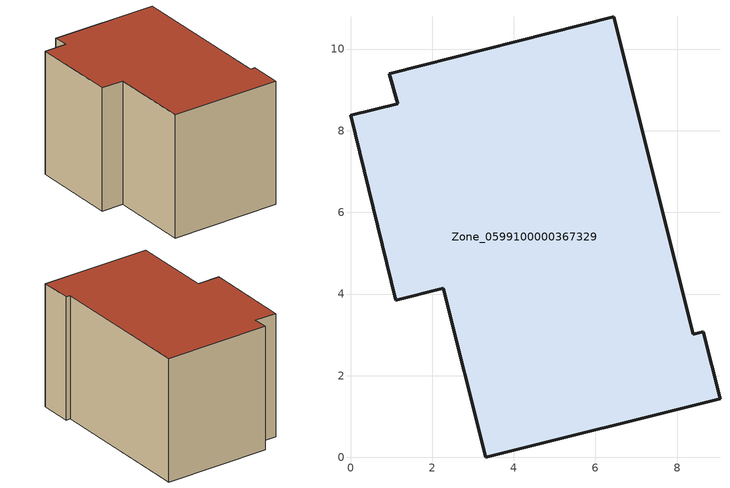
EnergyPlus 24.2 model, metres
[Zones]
Zone_0599100000367329
 floor ground (C_G): 1.11,3.85 0,8.38 1.16,8.66 0.94,9.4 6.45,10.79 8.4,3.02 8.64,3.08 9.05,1.43 3.31,0 2.28,4.14 z0
 wall outside (C_F): 8.64,3.08 8.4,3.02 6.45,10.79 0.94,9.4 1.16,8.66 0,8.38 1.11,3.85 2.28,4.14 3.31,0 9.05,1.43 8.64,3.08 z0:6.64
 roof outside (C_R): 0,8.38 1.11,3.85 2.28,4.14 3.31,0 9.05,1.43 8.64,3.08 8.4,3.02 6.45,10.79 0.94,9.4 1.16,8.66 z6.64
[BUILDING]
Pand.0599100000367329: North Axis=0; Terrain=City; Loads Convergence Tolerance Value=0.04; Temperature Convergence Tolerance Value=0.4; Solar Distribution=FullExterior; Maximum Number of Warmup Days=25; Minimum Number of Warmup Days=1
[Site:Location]
Rotterdam.The.Hague.AP_ZH_NLD Design_Conditions: Latitude=51.96; Longitude=4.45; Time Zone=1; Elevation=-4.5
[SITE:GROUNDTEMPERATURE:BUILDINGSURFACE]
18, 18, 18, 18, 18, 18, 18, 18, 18, 18, 18, 18
[MATERIAL] Thermal Absorptance=0.9; Solar Absorptance=0.7; Visible Absorptance=0.7
Name | Roughness | Thickness | Conductivity | Density | Specific Heat
G.TC.1992-2005 | MediumSmooth | 0.15 | 0.06 | 540 | 1210
F.TC.1992-2005 | Rough | 0.3 | 0.12 | 1920 | 840
R.TC.1992-2005 | MediumRough | 0.2 | 0.08 | 1500 | 1000
[CONSTRUCTION]
C_G: G.TC.1992-2005
C_F: F.TC.1992-2005
C_R: R.TC.1992-2005
[ZONE]
Zone_0599100000367329: Type=1; Multiplier=1; Ceiling Height=Autocalculate; Volume=Autocalculate; Floor Area=autocalculate; Part of Total Floor Area=Yes
[ZONEINFILTRATION:DESIGNFLOWRATE]
Infil_Zone_0599100000367329: Zone or ZoneList or Space or SpaceList=Zone_0599100000367329; Schedule=AlwaysOn; Design Flow Rate Calculation Method=Flow/Area; Flow Rate per Floor Area=0.0015; Constant Term Coefficient=1; Temperature Term Coefficient=0; Velocity Term Coefficient=0; Velocity Squared Term Coefficient=0
[HVACTEMPLATE:ZONE:IDEALLOADSAIRSYSTEM]
Zone_0599100000367329: Maximum Heating Supply Air Temperature=50; Minimum Cooling Supply Air Temperature=13; Maximum Heating Supply Air Humidity Ratio=0.0156; Minimum Cooling Supply Air Humidity Ratio=0.0077; Heating Limit=NoLimit; Cooling Limit=NoLimit; Dehumidification Control Type=ConstantSensibleHeatRatio; Cooling Sensible Heat Ratio=0.7; Dehumidification Setpoint=60; Humidification Control Type=None; Humidification Setpoint=30; Outdoor Air Method=None; Outdoor Air Flow Rate per Person=0.00944; Outdoor Air Flow Rate per Zone Floor Area=0; Outdoor Air Flow Rate per Zone=0; Demand Controlled Ventilation Type=None; Outdoor Air Economizer Type=NoEconomizer; Heat Recovery Type=None; Sensible Heat Recovery Effectiveness=0.7; Latent Heat Recovery Effectiveness=0.65
[ZONECONTROL:THERMOSTAT]
ThermostatControl_Zone_0599100000367329: Zone or ZoneList=Zone_0599100000367329; Control Type Schedule=DualSetpointControlType; Control 1=Thermostat_Zone_0599100000367329; Temperature Difference Between Cutout And Setpoint=0
[THERMOSTATSETPOINT:DUALSETPOINT]
Thermostat_Zone_0599100000367329: Heating Setpoint Temperature Schedule=HeatingSetpoint_Zone_0599100000367329; Cooling Setpoint Temperature Schedule=CoolingSetpoint_Zone_0599100000367329
[SCHEDULE:COMPACT]
HeatingSetpoint_Zone_0599100000367329: Through: 12/31, For: AllDays, Until: 24:00, 21
CoolingSetpoint_Zone_0599100000367329: Through: 12/31, For: AllDays, Until: 24:00, 24
DualSetpointControlType: Through: 12/31, For: AllDays, Until: 24:00, 4
AlwaysOn: Through: 12/31, For: AllDays, Until: 24:00, 1
